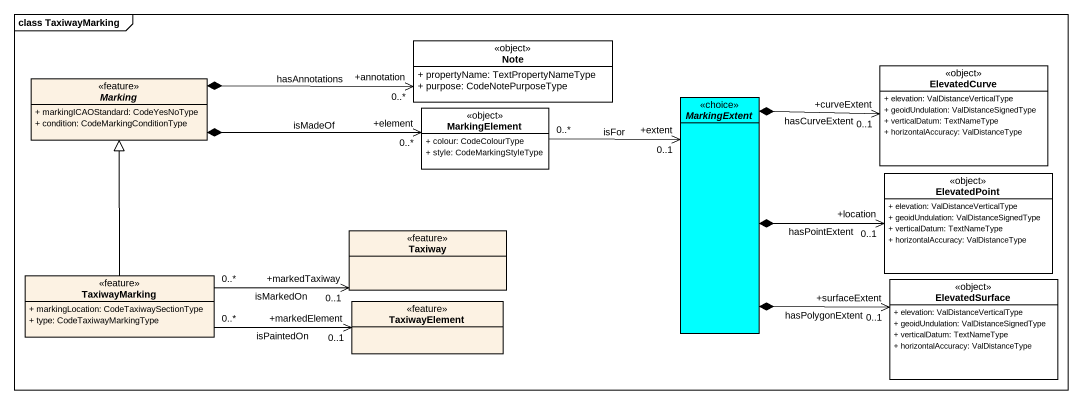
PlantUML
@startuml
mainframe class TaxiwayMarking
hide circle
hide empty members
skinparam classAttributeIconSize 0
class "Note" as Note_ <<object>> #FFFFFF {
  + propertyName: TextPropertyNameType
  + purpose: CodeNotePurposeType
}
abstract class Marking <<feature>> {
  + markingICAOStandard: CodeYesNoType
  + condition: CodeMarkingConditionType
}
class ElevatedCurve <<object>> #FFFFFF {
  + elevation: ValDistanceVerticalType
  + geoidUndulation: ValDistanceSignedType
  + verticalDatum: TextNameType
  + horizontalAccuracy: ValDistanceType
}
class MarkingElement <<object>> #FFFFFF {
  + colour: CodeColourType
  + style: CodeMarkingStyleType
}
abstract class MarkingExtent <<choice>> #00FFFF
class ElevatedPoint <<object>> #FFFFFF {
  + elevation: ValDistanceVerticalType
  + geoidUndulation: ValDistanceSignedType
  + verticalDatum: TextNameType
  + horizontalAccuracy: ValDistanceType
}
class Taxiway <<feature>>
class TaxiwayMarking <<feature>> {
  + markingLocation: CodeTaxiwaySectionType
  + type: CodeTaxiwayMarkingType
}
class ElevatedSurface <<object>> #FFFFFF {
  + elevation: ValDistanceVerticalType
  + geoidUndulation: ValDistanceSignedType
  + verticalDatum: TextNameType
  + horizontalAccuracy: ValDistanceType
}
class TaxiwayElement <<feature>>
Marking *-right-> "+annotation\n0..*" Note_ : hasAnnotations
Marking *-right-> "+element\n0..*" MarkingElement : isMadeOf
MarkingElement "0..*" -right-> "+extent\n0..1" MarkingExtent : isFor
MarkingExtent *-right-> "+curveExtent\n0..1" ElevatedCurve : hasCurveExtent
MarkingExtent *-right-> "+location\n0..1" ElevatedPoint : hasPointExtent
MarkingExtent *-right-> "+surfaceExtent\n0..1" ElevatedSurface : hasPolygonExtent
TaxiwayMarking -up-|> Marking
TaxiwayMarking "0..*" -right-> "+markedTaxiway\n0..1" Taxiway : isMarkedOn
TaxiwayMarking "0..*" -right-> "+markedElement\n0..1" TaxiwayElement : isPaintedOn
@enduml
